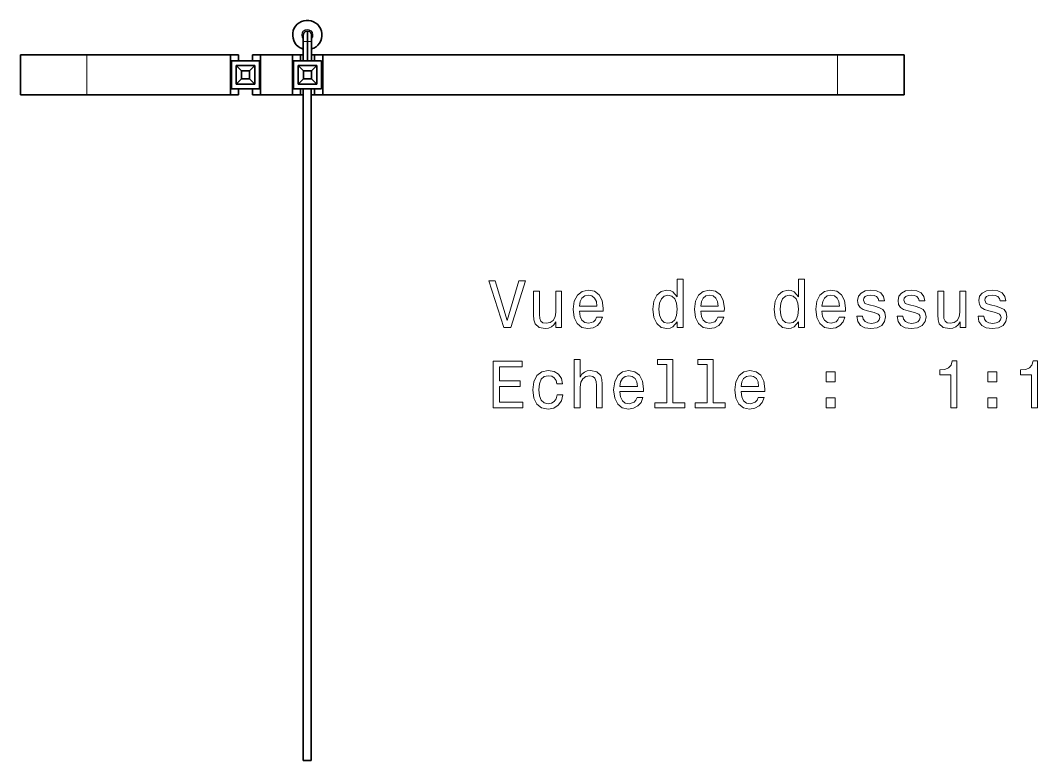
# Model space of a CAD drawing. Extents: x 465 to 886, y 287 to 578.
# Drawn here: x 561.3 to 637.7, y 286.6 to 342.2 of the extents above; entities that cross this region are included whole.
import ezdxf

# ---------------------------------------------------------------- set-up
doc = ezdxf.new("R2010")
doc.units = 0

msp = doc.modelspace()

# ---------------------------------------------------------------- linework, layer by layer
at = {"color": 7, "lineweight": 35, "ltscale": 0.0125}
for p, q in [((582.565, 341.127), (582.565, 340.627)), ((583.189, 341.127), (583.189, 340.627))]:
    msp.add_line(p, q, dxfattribs=at)
at = {"color": 7, "lineweight": 35, "ltscale": 0.019994}
msp.add_line((582.877, 341.427), (582.877, 340.627), dxfattribs=at)
at = {"color": 7, "lineweight": 13, "ltscale": 0.007799}
for q in [(582.565, 340.627), (583.189, 340.627)]:
    msp.add_line((582.877, 340.627), q, dxfattribs=at)
at = {"color": 7, "lineweight": 35, "ltscale": 0.03625}
for p, q in [((582.565, 339.177), (582.565, 340.627)), ((582.877, 340.627), (582.877, 339.177)), ((583.189, 340.627), (583.189, 339.177))]:
    msp.add_line(p, q, dxfattribs=at)
at = {"color": 7, "lineweight": 35, "ltscale": 0.011043}
msp.add_line((582.565, 339.627), (582.565, 340.069), dxfattribs=at)
msp.add_line((582.565, 339.627), (582.565, 340.069), dxfattribs=at)
at = {"color": 7, "lineweight": 35, "ltscale": 0.075}
for p, q in [((561.31, 339.627), (561.31, 336.627)), ((577.085, 336.627), (577.085, 339.627)), ((579.354, 336.627), (579.354, 339.627)), ((581.754, 336.627), (581.754, 339.627)), ((584.022, 336.627), (584.022, 339.627)), ((627.69, 339.627), (627.69, 336.627))]:
    msp.add_line(p, q, dxfattribs=at)
at = {"color": 7, "lineweight": 35, "ltscale": 0.125}
for p, q in [((566.31, 339.627), (561.31, 339.627)), ((627.69, 339.627), (622.69, 339.627)), ((566.31, 336.627), (561.31, 336.627)), ((627.69, 336.627), (622.69, 336.627))]:
    msp.add_line(p, q, dxfattribs=at)
at = {"color": 7, "lineweight": 13, "ltscale": 0.075}
for p, q in [((566.31, 339.627), (566.31, 336.627)), ((622.69, 339.627), (622.69, 336.627))]:
    msp.add_line(p, q, dxfattribs=at)
at = {"color": 7, "lineweight": 35, "ltscale": 0.269382}
for p, q in [((566.31, 339.627), (577.085, 339.627)), ((566.31, 336.627), (577.085, 336.627))]:
    msp.add_line(p, q, dxfattribs=at)
at = {"color": 7, "lineweight": 35, "ltscale": 0.015132}
for p, q in [((577.691, 339.627), (577.085, 339.627)), ((577.691, 336.627), (577.085, 336.627))]:
    msp.add_line(p, q, dxfattribs=at)
at = {"color": 7, "lineweight": 35, "ltscale": 0.01125}
for p, q in [((577.691, 339.177), (577.691, 339.627)), ((578.749, 339.177), (578.749, 339.627)), ((582.359, 339.177), (582.359, 339.627)), ((583.417, 339.177), (583.417, 339.627)), ((577.691, 336.627), (577.691, 337.077)), ((578.749, 336.627), (578.749, 337.077)), ((582.359, 336.627), (582.359, 337.077)), ((583.417, 336.627), (583.417, 337.077))]:
    msp.add_line(p, q, dxfattribs=at)
at = {"color": 7, "lineweight": 35, "ltscale": 0.015115}
for p, q in [((579.354, 339.627), (578.749, 339.627)), ((579.354, 336.627), (578.749, 336.627))]:
    msp.add_line(p, q, dxfattribs=at)
at = {"color": 7, "lineweight": 35, "ltscale": 0.060013}
for p, q in [((579.354, 339.627), (581.754, 339.627)), ((579.354, 336.627), (581.754, 336.627))]:
    msp.add_line(p, q, dxfattribs=at)
at = {"color": 7, "lineweight": 35, "ltscale": 0.015125}
for p, q in [((582.359, 339.627), (581.754, 339.627)), ((584.022, 339.627), (583.417, 339.627)), ((582.359, 336.627), (581.754, 336.627)), ((584.022, 336.627), (583.417, 336.627))]:
    msp.add_line(p, q, dxfattribs=at)
at = {"color": 7, "lineweight": 35, "ltscale": 0.005151}
for p, q in [((582.565, 339.627), (582.359, 339.627)), ((582.565, 336.627), (582.359, 336.627))]:
    msp.add_line(p, q, dxfattribs=at)
at = {"color": 7, "lineweight": 35, "ltscale": 0.00571}
msp.add_line((583.417, 339.627), (583.189, 339.627), dxfattribs=at)
at = {"color": 7, "lineweight": 35}
for p, q in [((584.022, 339.627), (622.69, 339.627)), ((582.565, 286.627), (582.565, 337.077)), ((583.165, 286.627), (583.165, 337.077)), ((584.022, 336.627), (622.69, 336.627))]:
    msp.add_line(p, q, dxfattribs=at)
at = {"color": 7, "lineweight": 35, "ltscale": 0.0525}
for p, q in [((577.169, 337.077), (577.169, 339.177)), ((579.269, 339.177), (579.269, 337.077)), ((581.838, 339.177), (581.838, 337.077)), ((583.938, 337.077), (583.938, 339.177))]:
    msp.add_line(p, q, dxfattribs=at)
at = {"color": 7, "lineweight": 35, "ltscale": 0.052499}
for p, q in [((579.269, 339.177), (577.169, 339.177)), ((581.838, 339.177), (583.938, 339.177)), ((577.169, 337.077), (579.269, 337.077)), ((583.938, 337.077), (581.838, 337.077))]:
    msp.add_line(p, q, dxfattribs=at)
at = {"color": 7, "lineweight": 35, "ltscale": 0.035}
for p, q in [((577.519, 338.827), (577.519, 337.427)), ((578.919, 337.427), (578.919, 338.827)), ((582.188, 337.427), (582.188, 338.827)), ((583.588, 338.827), (583.588, 337.427))]:
    msp.add_line(p, q, dxfattribs=at)
at = {"color": 7, "lineweight": 35, "ltscale": 0.035001}
for p, q in [((577.519, 338.827), (578.919, 338.827)), ((583.588, 338.827), (582.188, 338.827)), ((578.919, 337.427), (577.519, 337.427)), ((582.188, 337.427), (583.588, 337.427))]:
    msp.add_line(p, q, dxfattribs=at)
at = {"color": 7, "lineweight": 35, "ltscale": 0.014142}
for p, q in [((577.519, 338.827), (577.919, 338.427)), ((578.919, 338.827), (578.519, 338.427)), ((582.188, 338.827), (582.588, 338.427)), ((583.588, 338.827), (583.188, 338.427)), ((577.519, 337.427), (577.919, 337.827)), ((578.919, 337.427), (578.519, 337.827)), ((582.188, 337.427), (582.588, 337.827)), ((583.588, 337.427), (583.188, 337.827))]:
    msp.add_line(p, q, dxfattribs=at)
at = {"color": 7, "lineweight": 35, "ltscale": 0.014999}
for p, q in [((577.919, 338.427), (578.519, 338.427)), ((578.519, 337.827), (577.919, 337.827)), ((583.188, 338.427), (582.588, 338.427)), ((582.588, 337.827), (583.188, 337.827))]:
    msp.add_line(p, q, dxfattribs=at)
at = {"color": 7, "lineweight": 35, "ltscale": 0.015}
for p, q in [((577.919, 338.427), (577.919, 337.827)), ((578.519, 337.827), (578.519, 338.427)), ((582.588, 337.827), (582.588, 338.427)), ((583.188, 338.427), (583.188, 337.827))]:
    msp.add_line(p, q, dxfattribs=at)
at = {"color": 7, "lineweight": 35, "ltscale": 0.006305}
msp.add_line((583.417, 336.627), (583.165, 336.627), dxfattribs=at)
at = {"color": 7, "lineweight": 35, "ltscale": 0.015044}
msp.add_line((621.993, 336.627), (621.391, 336.627), dxfattribs=at)
at = {"color": 7, "lineweight": 35, "ltscale": 0.015404}
msp.add_line((622.609, 336.627), (621.993, 336.627), dxfattribs=at)
at = {"color": 7, "lineweight": 35, "ltscale": 0.015001}
msp.add_line((583.165, 286.627), (582.565, 286.627), dxfattribs=at)
at = {"color": 7, "lineweight": 13}
for points in [[(598.766, 322.675), (597.889, 319.695), (596.986, 322.675), (596.507, 322.675), (597.637, 319.17), (598.141, 319.17), (599.245, 322.675)], [(610.653, 319.589), (610.653, 319.17), (611.097, 319.17), (611.097, 322.791), (610.658, 322.791), (610.658, 321.465), (610.32, 321.848), (610.113, 321.939), (609.876, 321.974), (609.448, 321.873), (609.115, 321.591), (608.898, 321.137), (608.822, 320.527), (608.898, 319.917), (609.115, 319.458), (609.448, 319.17), (609.876, 319.074), (610.113, 319.11), (610.325, 319.201)], [(619.761, 319.589), (619.761, 319.17), (620.205, 319.17), (620.205, 322.791), (619.766, 322.791), (619.766, 321.465), (619.428, 321.848), (619.222, 321.939), (618.984, 321.974), (618.556, 321.873), (618.223, 321.591), (618.006, 321.137), (617.93, 320.527), (618.006, 319.917), (618.223, 319.458), (618.556, 319.17), (618.984, 319.074), (619.222, 319.11), (619.433, 319.201)], [(601.969, 321.878), (601.525, 321.878), (601.525, 320.315), (601.474, 319.952), (601.328, 319.69), (601.101, 319.528), (600.804, 319.478), (600.567, 319.518), (600.415, 319.639), (600.33, 319.846), (600.309, 320.139), (600.309, 321.878), (599.866, 321.878), (599.866, 320.098), (599.881, 319.74), (599.977, 319.443), (600.269, 319.17), (600.738, 319.074), (600.99, 319.11), (601.207, 319.201), (601.394, 319.357), (601.545, 319.584), (601.545, 319.17), (601.969, 319.17)], [(603.305, 320.396), (605.08, 320.396), (605.085, 320.603), (605.005, 321.182), (604.783, 321.616), (604.43, 321.878), (603.961, 321.974), (603.502, 321.873), (603.149, 321.591), (602.922, 321.132), (602.841, 320.527), (602.917, 319.907), (603.144, 319.453), (603.492, 319.17), (603.946, 319.074), (604.339, 319.14), (604.662, 319.311), (604.899, 319.584), (605.035, 319.947), (604.596, 319.947), (604.505, 319.745), (604.374, 319.594), (604.001, 319.473), (603.714, 319.528), (603.497, 319.705), (603.356, 319.992), (603.305, 320.381)], [(612.413, 320.396), (614.188, 320.396), (614.193, 320.603), (614.113, 321.182), (613.891, 321.616), (613.538, 321.878), (613.069, 321.974), (612.61, 321.873), (612.257, 321.591), (612.03, 321.132), (611.949, 320.527), (612.025, 319.907), (612.252, 319.453), (612.6, 319.17), (613.054, 319.074), (613.447, 319.14), (613.77, 319.311), (614.007, 319.584), (614.143, 319.947), (613.704, 319.947), (613.613, 319.745), (613.482, 319.594), (613.109, 319.473), (612.822, 319.528), (612.605, 319.705), (612.464, 319.992), (612.413, 320.381)], [(621.521, 320.396), (623.296, 320.396), (623.302, 320.603), (623.221, 321.182), (622.999, 321.616), (622.646, 321.878), (622.177, 321.974), (621.718, 321.873), (621.365, 321.591), (621.138, 321.132), (621.057, 320.527), (621.133, 319.907), (621.36, 319.453), (621.708, 319.17), (622.162, 319.074), (622.555, 319.14), (622.878, 319.311), (623.115, 319.584), (623.251, 319.947), (622.812, 319.947), (622.722, 319.745), (622.59, 319.594), (622.217, 319.473), (621.93, 319.528), (621.713, 319.705), (621.572, 319.992), (621.521, 320.381)], [(625.495, 320.749), (625.067, 320.85), (624.749, 320.966), (624.643, 321.203), (624.673, 321.369), (624.779, 321.49), (624.951, 321.566), (625.198, 321.596), (625.435, 321.566), (625.621, 321.475), (625.742, 321.339), (625.793, 321.157), (626.227, 321.157), (626.227, 321.167), (626.151, 321.495), (625.944, 321.752), (625.621, 321.914), (625.198, 321.974), (624.769, 321.914), (624.456, 321.747), (624.26, 321.5), (624.199, 321.188), (624.245, 320.885), (624.386, 320.673), (624.618, 320.522), (624.956, 320.416), (625.45, 320.295), (625.753, 320.169), (625.833, 320.068), (625.863, 319.917), (625.818, 319.73), (625.697, 319.589), (625.5, 319.498), (625.238, 319.468), (624.961, 319.498), (624.759, 319.604), (624.623, 319.775), (624.567, 320.012), (624.139, 320.012), (624.209, 319.609), (624.416, 319.316), (624.744, 319.14), (625.198, 319.074), (625.672, 319.14), (626.02, 319.316), (626.232, 319.599), (626.307, 319.967), (626.252, 320.285), (626.095, 320.502), (625.838, 320.643)], [(628.531, 320.749), (628.103, 320.85), (627.785, 320.966), (627.679, 321.203), (627.709, 321.369), (627.815, 321.49), (627.987, 321.566), (628.234, 321.596), (628.471, 321.566), (628.657, 321.475), (628.778, 321.339), (628.829, 321.157), (629.263, 321.157), (629.263, 321.167), (629.187, 321.495), (628.98, 321.752), (628.657, 321.914), (628.234, 321.974), (627.805, 321.914), (627.492, 321.747), (627.296, 321.5), (627.235, 321.188), (627.281, 320.885), (627.422, 320.673), (627.654, 320.522), (627.992, 320.416), (628.486, 320.295), (628.789, 320.169), (628.869, 320.068), (628.899, 319.917), (628.854, 319.73), (628.733, 319.589), (628.536, 319.498), (628.274, 319.468), (627.997, 319.498), (627.795, 319.604), (627.659, 319.775), (627.603, 320.012), (627.175, 320.012), (627.245, 319.609), (627.452, 319.316), (627.78, 319.14), (628.234, 319.074), (628.708, 319.14), (629.056, 319.316), (629.268, 319.599), (629.343, 319.967), (629.288, 320.285), (629.131, 320.502), (628.874, 320.643)], [(632.329, 321.878), (631.885, 321.878), (631.885, 320.315), (631.835, 319.952), (631.688, 319.69), (631.461, 319.528), (631.164, 319.478), (630.927, 319.518), (630.776, 319.639), (630.69, 319.846), (630.67, 320.139), (630.67, 321.878), (630.226, 321.878), (630.226, 320.098), (630.241, 319.74), (630.337, 319.443), (630.629, 319.17), (631.098, 319.074), (631.35, 319.11), (631.567, 319.201), (631.754, 319.357), (631.905, 319.584), (631.905, 319.17), (632.329, 319.17)], [(634.603, 320.749), (634.175, 320.85), (633.857, 320.966), (633.751, 321.203), (633.781, 321.369), (633.887, 321.49), (634.059, 321.566), (634.306, 321.596), (634.543, 321.566), (634.729, 321.475), (634.85, 321.339), (634.901, 321.157), (635.335, 321.157), (635.335, 321.167), (635.259, 321.495), (635.052, 321.752), (634.729, 321.914), (634.306, 321.974), (633.877, 321.914), (633.564, 321.747), (633.368, 321.5), (633.307, 321.188), (633.353, 320.885), (633.494, 320.673), (633.726, 320.522), (634.064, 320.416), (634.558, 320.295), (634.861, 320.169), (634.941, 320.068), (634.972, 319.917), (634.926, 319.73), (634.805, 319.589), (634.608, 319.498), (634.346, 319.468), (634.069, 319.498), (633.867, 319.604), (633.731, 319.775), (633.675, 320.012), (633.247, 320.012), (633.317, 319.609), (633.524, 319.316), (633.852, 319.14), (634.306, 319.074), (634.78, 319.14), (635.128, 319.316), (635.34, 319.599), (635.415, 319.967), (635.36, 320.285), (635.203, 320.502), (634.946, 320.643)], [(603.305, 320.769), (603.361, 321.117), (603.497, 321.374), (603.703, 321.53), (603.976, 321.586), (604.243, 321.53), (604.45, 321.374), (604.576, 321.117), (604.621, 320.769)], [(609.952, 321.576), (610.245, 321.505), (610.466, 321.309), (610.598, 320.981), (610.648, 320.527), (610.598, 320.068), (610.466, 319.74), (610.245, 319.538), (609.952, 319.473), (609.675, 319.538), (609.463, 319.74), (609.322, 320.073), (609.276, 320.527), (609.322, 320.976), (609.463, 321.304), (609.675, 321.505)], [(612.413, 320.769), (612.469, 321.117), (612.605, 321.374), (612.812, 321.53), (613.084, 321.586), (613.351, 321.53), (613.558, 321.374), (613.684, 321.117), (613.729, 320.769)], [(619.06, 321.576), (619.353, 321.505), (619.575, 321.309), (619.706, 320.981), (619.756, 320.527), (619.706, 320.068), (619.575, 319.74), (619.353, 319.538), (619.06, 319.473), (618.783, 319.538), (618.571, 319.74), (618.43, 320.073), (618.384, 320.527), (618.43, 320.976), (618.571, 321.304), (618.783, 321.505)], [(621.521, 320.769), (621.577, 321.117), (621.713, 321.374), (621.92, 321.53), (622.192, 321.586), (622.459, 321.53), (622.666, 321.374), (622.792, 321.117), (622.838, 320.769)], [(596.83, 313.123), (599.049, 313.123), (599.049, 313.547), (597.294, 313.547), (597.294, 314.732), (598.857, 314.732), (598.857, 315.151), (597.294, 315.151), (597.294, 316.2), (599.008, 316.2), (599.008, 316.623), (596.83, 316.623)], [(602.917, 313.123), (603.361, 313.123), (603.361, 314.687), (603.406, 315.045), (603.552, 315.307), (603.779, 315.469), (604.082, 315.529), (604.324, 315.479), (604.475, 315.342), (604.551, 315.115), (604.576, 314.813), (604.576, 313.123), (605.02, 313.123), (605.02, 314.904), (605, 315.262), (604.909, 315.559), (604.611, 315.832), (604.147, 315.927), (603.895, 315.892), (603.678, 315.796), (603.497, 315.645), (603.361, 315.438), (603.361, 316.744), (602.917, 316.744)], [(609.871, 316.371), (609.871, 313.497), (608.959, 313.497), (608.959, 313.123), (611.223, 313.123), (611.223, 313.497), (610.315, 313.497), (610.315, 316.744), (609.175, 316.744), (609.175, 316.371)], [(612.907, 316.371), (612.907, 313.497), (611.995, 313.497), (611.995, 313.123), (614.259, 313.123), (614.259, 313.497), (613.351, 313.497), (613.351, 316.744), (612.211, 316.744), (612.211, 316.371)], [(631.194, 313.123), (631.653, 313.123), (631.653, 316.649), (631.31, 316.649), (631.219, 316.341), (631.038, 316.134), (630.76, 316.013), (630.377, 315.973), (630.377, 315.615), (631.194, 315.615)], [(637.266, 313.123), (637.725, 313.123), (637.725, 316.649), (637.382, 316.649), (637.291, 316.341), (637.11, 316.134), (636.832, 316.013), (636.449, 315.973), (636.449, 315.615), (637.266, 315.615)], [(601.606, 314.934), (602.044, 314.934), (601.953, 315.337), (601.737, 315.655), (601.399, 315.852), (600.96, 315.927), (600.476, 315.827), (600.108, 315.544), (599.876, 315.085), (599.795, 314.47), (599.871, 313.86), (600.098, 313.406), (600.456, 313.123), (600.945, 313.028), (601.379, 313.103), (601.716, 313.315), (601.948, 313.648), (602.049, 314.092), (601.626, 314.092), (601.55, 313.809), (601.409, 313.597), (601.207, 313.466), (600.96, 313.426), (600.652, 313.492), (600.43, 313.693), (600.294, 314.021), (600.249, 314.485), (600.294, 314.939), (600.435, 315.267), (600.662, 315.469), (600.96, 315.539), (601.222, 315.494), (601.419, 315.378), (601.55, 315.186)], [(606.341, 314.349), (608.116, 314.349), (608.121, 314.556), (608.041, 315.136), (607.819, 315.569), (607.466, 315.832), (606.997, 315.927), (606.538, 315.827), (606.185, 315.544), (605.958, 315.085), (605.877, 314.48), (605.953, 313.86), (606.18, 313.406), (606.528, 313.123), (606.982, 313.028), (607.375, 313.093), (607.698, 313.265), (607.935, 313.537), (608.071, 313.9), (607.632, 313.9), (607.541, 313.698), (607.41, 313.547), (607.037, 313.426), (606.75, 313.481), (606.533, 313.658), (606.392, 313.945), (606.341, 314.334)], [(615.449, 314.349), (617.224, 314.349), (617.229, 314.556), (617.149, 315.136), (616.927, 315.569), (616.574, 315.832), (616.105, 315.927), (615.646, 315.827), (615.293, 315.544), (615.066, 315.085), (614.985, 314.48), (615.061, 313.86), (615.288, 313.406), (615.636, 313.123), (616.09, 313.028), (616.483, 313.093), (616.806, 313.265), (617.043, 313.537), (617.179, 313.9), (616.74, 313.9), (616.649, 313.698), (616.518, 313.547), (616.145, 313.426), (615.858, 313.481), (615.641, 313.658), (615.5, 313.945), (615.449, 314.334)], [(621.829, 315.08), (622.525, 315.08), (622.525, 315.832), (621.829, 315.832)], [(633.973, 315.08), (634.669, 315.08), (634.669, 315.832), (633.973, 315.832)], [(606.341, 314.722), (606.397, 315.07), (606.533, 315.327), (606.74, 315.484), (607.012, 315.539), (607.279, 315.484), (607.486, 315.327), (607.612, 315.07), (607.657, 314.722)], [(615.449, 314.722), (615.505, 315.07), (615.641, 315.327), (615.848, 315.484), (616.12, 315.539), (616.387, 315.484), (616.594, 315.327), (616.72, 315.07), (616.766, 314.722)], [(621.829, 313.123), (622.525, 313.123), (622.525, 313.875), (621.829, 313.875)], [(633.973, 313.123), (634.669, 313.123), (634.669, 313.875), (633.973, 313.875)]]:
    msp.add_lwpolyline(points, close=True, dxfattribs=at)
at = {"color": 7, "lineweight": 35}
for centre, radius, start, end in [((582.865, 341.127), 1.1, 287.12373, 241.35211), ((582.865, 341.127), 0.3, 87.71953, 180.00001), ((582.865, 341.127), 0.3, 87.71919, 180.00001), ((582.889, 341.127), 0.3, 0, 92.28081), ((582.865, 341.127), 1.1, 241.35211, 254.17346)]:
    msp.add_arc(centre, radius, start, end, dxfattribs=at)
at = {"color": 7, "lineweight": 13}
msp.add_arc((582.865, 341.127), 0.423, 319.95424, 224.83914, dxfattribs=at)

doc.saveas('drawing.dxf')
